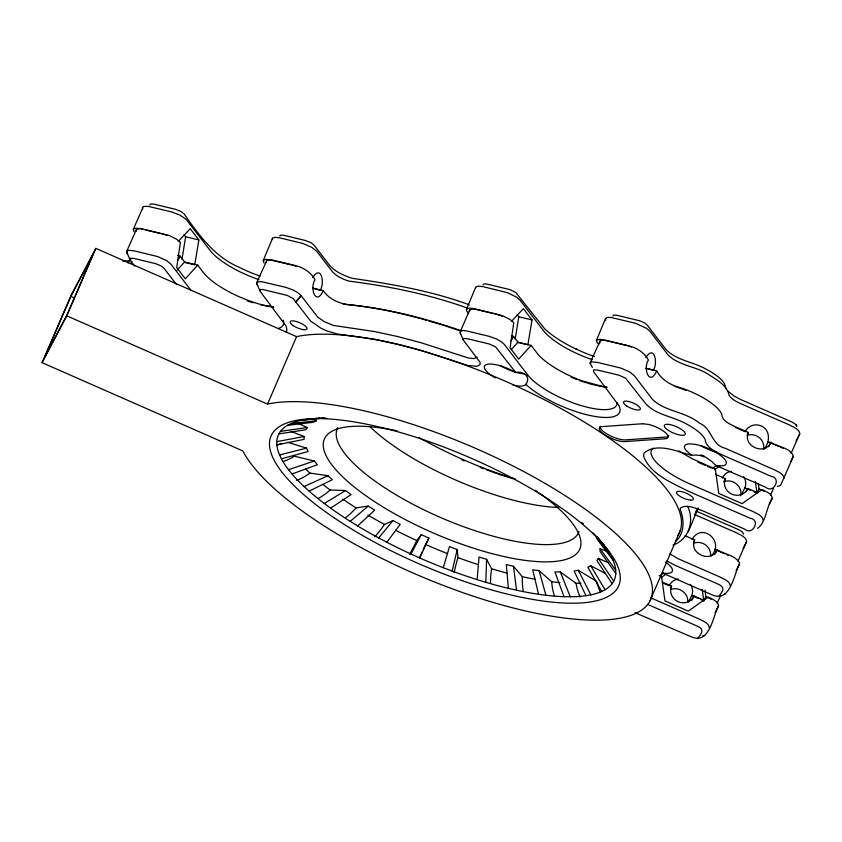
<?xml version="1.0" encoding="UTF-8"?>
<svg xmlns="http://www.w3.org/2000/svg" width="842" height="842" viewBox="0 0 842 842"><rect width="100%" height="100%" fill="white"/><g stroke="black" fill="none" stroke-linecap="round" stroke-linejoin="round"><path stroke-width="1.26" d="M319.676 418.095L301.773 420.221A182.956 56.846 23.3 0 0 291.437 423.368L287.522 425.336A182.956 56.846 23.3 0 0 280.481 431.378L278.86 433.914A182.956 56.846 23.3 0 0 276.786 441.65L276.986 446.007A182.956 56.846 23.3 0 0 279.586 454.964L281.428 458.816A182.956 56.846 23.3 0 0 287.996 468.983L291.995 473.972A182.956 56.846 23.3 0 0 304.078 486.56L309.098 491.128A182.956 56.846 23.3 0 0 324.296 503.495L332.811 509.726A182.956 56.846 23.3 0 0 350.219 521.356L357.661 525.945A182.956 56.846 23.3 0 0 377.279 537.185L386.867 542.269A182.956 56.846 23.3 0 0 410.991 554.036L419.716 557.962A182.956 56.846 23.3 0 0 443.271 567.718L455.112 572.16A182.956 56.846 23.3 0 0 477.13 579.643L485.813 582.296A182.956 56.846 23.3 0 0 506.989 588.011L516.546 590.221A182.956 56.846 23.3 0 0 538.575 594.273L545.9 595.252A182.956 56.846 23.3 0 0 564.024 596.683L572.244 596.746A182.956 56.846 23.3 0 0 585.979 595.694L590.821 594.852A182.956 56.846 23.3 0 0 601.146 591.705L605.072 589.737A182.956 56.846 23.3 0 0 612.113 583.695L613.734 581.159A182.956 56.846 23.3 0 0 615.807 573.423L615.607 569.066A182.956 56.846 23.3 0 0 613.008 560.109L611.166 556.257A182.956 56.846 23.3 0 0 604.598 546.09L600.588 541.101A182.956 56.846 23.3 0 0 593.147 533.018M290.953 431.409L304.078 436.503L304.141 439.335L276.86 444.892M485.813 582.296L486.613 559.33L479.035 557.015L477.13 579.643M149.823 204.88L150.455 203.985L153.444 204.038L175.662 209.353L180.883 211.426L184.135 213.931C198.786 235.023 214.563 256.831 239.002 267.188A55.698 17.303 23.3 0 0 260.104 276.144M279.755 236.076L280.386 235.171L283.375 235.223L305.593 240.549L310.814 242.612L314.066 245.117L329.632 265.398C335.495 271.966 343.936 275.576 352.135 278.323C391.698 284.028 431.388 290.879 469.141 304.772M482.982 284.859L484.139 283.838L487.118 284.122L509.81 289.595L515.809 292.521L544.553 328.643A55.698 17.303 23.3 0 0 572.171 347.157L580.917 351.261A55.698 17.303 23.3 0 0 594.389 356.503M612.913 316.045L613.555 315.15L616.533 315.192L639.741 320.781L644.867 323.118L647.224 325.096L665.38 348.735C674.347 358.881 688.419 361.102 700.26 366.291A33.154 10.304 23.3 0 1 723.004 381.542L724.604 383.889L725.762 388.13M273.755 307.088A50.225 15.598 23.3 0 1 247.927 300.32L239.833 297.037A50.225 15.598 23.3 0 1 203.48 272.629L197.744 265.125L185.314 278.818L176.704 267.567L180.409 242.454L176.778 239.296L169.126 235.434L140.267 228.477L136.393 229.571L126.637 251.463L129.921 259.789L134.72 266.083M312.645 288.027L323.307 290.595C315.887 306.835 309.414 287.996 315.024 279.776C310.919 272.198 303.299 267.472 295.121 265.493L271.945 259.978L266.893 260.336L256.652 282.775L259.936 291.09L285.806 325.707A55.698 17.303 23.3 0 1 286.227 332.358M607.145 387.362A50.225 15.598 23.3 0 1 604.43 386.973L581.317 380.595A50.225 15.598 23.3 0 1 536.87 352.903L531.134 345.399L518.693 359.092L510.094 347.841L513.799 322.728L510.168 319.56L502.516 315.697L473.646 308.751L469.773 309.835L459.953 332.401L463.3 340.052L479.908 362.049L480.224 364.333L477.203 366.312L467.668 365.46L420.368 350.188L397.224 344.073L375.122 339.294L337.547 334.042L327.38 331.085A16.387 5.094 23.3 0 1 321.034 328.222L310.677 321.118L295.847 302.057L301.099 295.637L298.194 292.942L293.1 289.974L285.796 287.364L261.462 281.638L257.757 281.817L256.652 282.775M646.614 368.438L656.686 370.869C649.414 387.194 642.751 368.228 648.414 360.039C644.298 352.461 636.689 347.735 628.511 345.757L605.335 340.242L600.283 340.6L590.042 363.039L592.368 367.459M687.746 601.63C688.419 593.326 679.178 586.548 671.421 589.316M740.644 495.78C742.939 486.918 733.056 478.445 724.594 481.55M182.03 259.199L185.608 236.781L184.04 234.739M515.188 339.168L518.767 316.76L517.198 314.708M178.293 241.412L190.229 228.708L198.87 239.97L194.723 264.83L185.198 262.546M511.452 321.381L523.387 308.677L532.028 319.939L527.881 344.799L517.177 342.231M259.031 279.66A50.004 15.535 23.3 0 1 210.121 250.463L185.998 219.215L180.177 215.215L171.547 211.9L148.097 206.343L143.34 206.49L133.31 229.287L133.994 231.75M272.576 238.212L263.241 260.473L264.062 263.104M592.189 359.629A50.004 15.535 23.3 0 1 543.279 330.432L520.03 300.141L516.725 297.215L507.6 292.721L483.013 286.659L478.519 286.091L475.846 286.912L466.468 309.256L466.573 310.782L468.699 313.719M791.122 453.364L799.774 433.777C799.49 429.073 793.29 427.199 789.849 425.126L740.781 403.697C736.487 401.687 731.898 399.466 729.098 395.487C727.362 385.836 717.763 380.405 710.111 375.511C697.365 366.186 679.462 366.323 668.106 354.977L649.961 331.327L646.656 328.412L635.563 323.296L611.187 317.497L607.293 317.392L605.472 318.697L596.399 340.442L597.22 343.073L599.609 343.652M136.393 229.571L136.488 231.087M266.409 260.873L266.504 262.388M635.026 612.692L690.977 636.689C709.795 645.235 712.858 616.081 718.531 605.83C718.194 600.999 711.911 599.083 708.269 597.02L688.324 611.134L664.969 600.925L661.559 576.591L659.16 575.549M777.313 486.455L780.587 485.371L793.301 456.417C790.87 447.555 777.113 446.965 770.914 442.303C765.262 456.143 742.17 446.186 748.443 432.483L734.371 426.326C729.383 423.715 722.099 420.989 721.794 414.38A38.627 11.998 23.3 0 0 714.942 405.897L710.995 402.792A38.627 11.998 23.3 0 0 678.41 387.131C669.506 384.52 661.223 379.247 656.686 370.869M469.773 309.835L469.752 310.919M599.799 341.136L599.893 342.662M665.58 562.088A22.597 7.02 23.3 0 1 667.296 563.372L669.464 565.256A22.597 7.02 23.3 0 1 662.475 573.002L711.953 594.768C730.467 603.261 733.95 574.16 739.508 563.908L739.644 563.214C735.476 555.11 724.067 554.236 717.131 549.794C711.427 563.74 688.419 553.604 694.661 539.975L685.093 535.701M757.568 528.323C766.367 522.24 766.178 506.789 772.324 498.338C771.935 493.517 765.788 491.581 762.063 489.528L742.107 503.642L718.752 493.433L715.353 469.099L691.892 458.585L678.673 450.965M737.95 561.13L746.601 541.543C746.254 536.849 740.181 534.944 736.676 532.881L694.608 514.515M452.154 571.076L457.217 549.542L449.47 546.595L443.271 567.718M709.322 627.774C709.069 623.059 702.975 621.143 699.418 619.123L650.803 597.862M730.298 585.853C730.014 581.148 723.92 579.222 720.394 577.202L678.336 558.814L669.906 553.889M763.115 520.282C762.841 515.567 756.726 513.673 753.211 511.631L690.366 484.15A50.004 15.535 23.3 0 1 653.424 448.102M784.091 478.361C783.828 473.646 777.745 471.731 774.187 469.71L725.13 448.26C711.069 444.797 712.332 428.483 699.449 423.147C685.651 411.685 665.59 411.77 652.561 399.529L634.489 375.9L630.005 372.153L621.059 368.133L597.473 362.397L592.094 361.86L590.042 363.039M673.053 545.069C688.882 539.659 694.703 520.83 687.64 506.379M711.311 555.846C725.088 541.68 702.049 521.745 692.05 539.512M763.947 449.175C770.114 442.45 770.619 429.746 761.084 425.926C755.337 423.252 747.696 425.799 745.212 431.757L735.834 427.662M743.56 534.207L742.497 532.112L739.076 529.881L695.997 511.041M796.732 426.441L795.732 424.41L792.248 422.126L740.36 399.403L734.424 396.203L727.877 391.151M512.873 385.036A22.597 7.02 23.3 0 0 525.787 384.384A55.698 17.303 23.3 0 0 543.858 397.245L552.099 401.708A55.698 17.303 23.3 0 0 613.892 416.579L617.491 414.98L619.617 412.622L620.186 409.591L619.196 405.981L593.505 371.617L593.515 369.891L597.21 369.975L618.933 375.195L625.553 378.142L645.467 403.402C654.423 413.559 668.506 415.769 680.336 420.979A33.154 10.304 23.3 0 1 693.976 428.441L697.639 431.093A33.154 10.304 23.3 0 1 705.512 441.534C707.838 448.639 716.068 451.67 722.162 454.901L771.209 476.351C781.744 477.888 773.735 494.107 765.746 487.276L715.774 465.426L711.458 461.216L704.291 456.332A50.004 15.535 23.3 0 0 700.849 454.869M688.324 531.807L698.218 507.863M525.787 384.384C531.597 376.953 523.092 370.554 515.788 372.543L515.283 372.248A22.597 7.02 23.3 0 0 486.865 364.407A22.597 7.02 23.3 0 0 495.212 377.879M42.1 362.67L66.792 315.834L267.535 404.097L270.756 403.423A224.067 69.612 23.3 0 1 596.746 517.756A224.067 69.612 23.3 0 1 545.437 615.081A224.067 69.612 23.3 0 1 244.275 453.659L242.833 450.944L42.1 362.67L71.149 295.226L95.841 248.379L296.584 336.642L299.805 335.979A224.067 69.612 23.3 0 1 551.742 403.571A224.067 69.612 23.3 0 1 677.684 535.722M70.823 296.468L44.679 357.176L67.128 314.592L93.273 253.884L70.823 296.468L74.422 298.057M66.792 315.834L95.841 248.379M267.535 404.097L296.584 336.642M649.898 601.072L680.368 530.271M717.216 603.156L720.773 595.094M770.388 495.401L773.44 488.486M419.716 557.962L428.894 538.08L421.274 534.649L416.801 540.543A43.605 3.179 -65.3 0 1 409.622 554.299M688.482 602.104L691.703 595.589A12.262 11.662 26.3 0 0 690.472 584.401M741.655 494.349L744.865 487.834A12.262 11.662 26.3 0 0 743.633 476.646M700.512 599.441L703.817 600.883L705.912 596.652L705.028 590.221M753.685 491.675L756.99 493.128L759.084 488.886L758.379 483.75M743.139 548.563L746.601 541.543M799.774 433.777L796.048 441.155M695.05 513.757L697.65 508.579M670.537 588.169L671.569 586.116L662.749 582.264M693.524 542.227L694.661 539.975M723.731 481.877L725.351 478.624L715.437 474.288M747.086 435.198L748.443 432.483M691.871 600.272L694.04 595.947L703.954 600.283M714.963 554.131L717.131 549.794M746.201 491.707L747.822 488.455L757.737 492.791M768.746 446.639L770.914 442.303M715.09 612.713L718.531 605.83M736.066 570.792L739.508 563.908M769.451 504.074L772.324 498.338M790.428 462.153L793.301 456.417M477.046 357.229L473.667 358.618L468.215 357.945L421.2 342.778L397.487 336.505L374.816 331.611L333.369 325.422L324.296 321.676L317.634 317.045L301.099 295.637L295.847 302.057M424.726 546.226A43.605 1.01 -66.3 0 0 425.526 544.469L428.894 538.08M410.991 554.036L421.274 534.649M607.756 562.488L598.325 558.341L596.915 560.551L612.113 583.695M312.687 277.66C321.507 263.735 324.875 283.849 320.171 290.174L313.792 288.648M645.856 357.639C654.476 343.841 658.128 363.618 653.339 370.154L645.782 368.333M297.963 423.252L307.298 427.536L305.888 429.757L278.86 433.914M126.637 251.463L128.689 250.295L134.057 250.832L157.643 256.557L166.6 260.588L171.084 264.325L191.039 290.427M386.867 542.269L400.203 524.377L393.025 520.577L384.447 524.429A43.605 11.356 -61.6 0 1 374.637 536.859M675.884 541.269C684.872 532.944 684.251 519.777 680.168 509.2L680.441 508.136C687.051 503.705 695.966 508.631 702.712 510.81L744.77 529.208C752.632 536.07 760.989 519.735 750.233 518.272L687.388 490.802C671.295 482.35 650.277 474.383 643.551 456.017L644.119 452.985C657.339 442.124 677 451.649 691.577 455.301C695.787 454.712 700.176 455.101 704.091 456.817M378.637 537.922L393.025 520.577M526.871 375.764L527.618 374.869L504.474 344.599L501.558 341.905L496.464 338.937L489.17 336.326L466.563 330.895L463.332 330.496L460.416 331.18M133.31 229.287L135.751 228.193L139.677 228.55M263.241 260.473L265.683 259.378L268.756 259.568L290.669 264.756M466.468 309.256L468.91 308.161L471.983 308.351L493.896 313.54M596.399 340.442L598.841 339.347L601.925 339.547L627.058 345.578M177.083 270.166L184.64 261.978L197.744 265.125M511.315 349.525L518.03 342.241L531.134 345.399M357.661 525.945L374.701 510.126L368.207 506.105L356.029 507.863A43.605 18.756 -57.7 0 1 345.915 517.483M350.219 521.356L368.207 506.105M130.1 258.315L129.7 259.315M463.489 338.589L463.089 339.589M712.353 468.489L716.574 465.489M660.244 575.496L663.401 573.255M718.952 596.031C724.53 589.705 724.257 586.558 717.426 583.843L675.368 565.456L666.875 560.951M697.976 637.952C703.554 631.668 703.259 628.458 696.45 625.764L647.466 604.346M714.479 469.741L719.731 466.015M661.307 577.507L666.559 573.77M272.619 238.128L275.292 237.307L279.786 237.876L302.394 243.327L311.887 247.401L316.803 251.358L332.358 271.629C336.621 276.46 342.799 279.112 348.788 281.102C389.036 286.196 429.062 294.29 467.363 308.056M330.632 508.168L351.093 494.601L345.567 490.518L330.106 490.012L329.085 489.234A182.956 56.846 23.3 0 1 323.149 484.571M324.296 503.495L345.567 490.518M526.629 375.406L527.618 374.869A50.004 15.535 23.3 0 0 579.896 405.181A50.004 15.535 23.3 0 0 617.091 402.56M605.293 573.349L590.758 565.824L587.853 567.319L601.746 591.442M309.098 491.128L332.295 479.719L327.906 475.73L309.888 473.078A182.956 56.846 23.3 0 1 305.699 469.015M313.077 419L316.35 420.779L313.445 422.263L287.522 425.336M304.078 486.56L327.906 475.73M291.995 473.972L317.36 464.731L314.34 460.995L294.342 456.206A43.605 36.217 -37.5 0 1 283.08 461.532M130.215 258.284L133.804 258.399L155.517 263.63L161.275 265.998L163.99 268.209L176.304 284.301M463.595 338.547L467.194 338.663L489.444 344.031L495.538 346.83L515.788 372.543M288.532 469.689L314.34 460.995M281.428 458.816L308.13 451.501L306.52 448.144L287.88 442.26M279.586 454.964L306.52 448.144M724.751 593.894L725.73 593.673M704.754 635.594L702.67 635.868M703.375 456.522L704.291 456.332M596.631 581.359L578.307 570.297L574.086 571.034L585.979 595.694M276.786 441.65L304.078 436.503M280.481 431.378L307.298 427.536M290.848 423.631L316.35 420.779M306.614 419.379A182.956 56.846 23.3 0 1 320.349 418.327L324.875 418.053M301.773 420.221L323.36 418.053M122.921 261.231L129.352 260.767M576.717 349.293L575.591 348.767M322.349 418.306L326.885 418.358M580.98 583.169A182.956 56.846 23.3 0 1 576.054 583.274L560.351 571.971L554.91 571.897L564.024 596.683M575.328 583.274L576.054 583.274A43.605 33.785 89.7 0 0 580.106 596.999M273.355 306.983L260.82 304.909M559.898 582.601A182.956 56.846 23.3 0 1 551.71 581.759L539.08 570.644L532.691 569.792L538.575 594.273M715.774 465.426L716.268 465.51A22.597 7.02 23.3 0 0 718.447 453.954C709.627 448.47 699.555 443.955 689.009 443.892A22.597 7.02 23.3 0 0 685.862 450.186L691.577 455.301M343.252 304.046L345.294 304.32C371.048 306.772 396.477 311.887 421.379 318.813M508.379 588.347L506.316 564.614L513.452 566.245L522.356 576.728L525.04 577.296A182.956 56.846 23.3 0 0 535.533 579.338M185.608 236.781L198.87 239.97M518.767 316.76L532.028 319.939M140.667 228.75L143.182 229.361M145.687 229.961L160.738 233.571M177.662 255.526L180.177 256.136L184.64 261.978M511.431 335.895L513.567 336.411L518.03 342.241M495.159 313.845L497.127 314.392M291.932 265.062L293.9 265.609M161.99 233.876L163.969 234.413M422.516 319.139L426.241 320.223M428.725 320.949L443.629 325.296M515.472 479.014C482.613 469.173 451.038 455.269 421.011 438.724L418.969 437.493M498.506 474.193L512.957 478.698M675.095 386.415L686.388 390.456M444.776 325.686L459.122 330.548M628.143 345.946L629.111 346.272M498.211 314.761L500.243 315.518M294.984 265.977L295.952 266.304M461.332 330.738C424.768 318.129 386.973 308.477 348.409 304.751C338.821 303.278 328.727 299.047 323.307 290.595M165.053 234.792L167.084 235.55M480.098 467.373L483.782 468.741M486.234 469.647L497.285 473.73M615.807 573.423L600.136 551.584L600.072 548.752L607.229 551.405M630.174 346.704L631.163 347.104M461.89 459.837L464.258 460.848M767.693 441.566L779.039 446.523M697.976 462.216L705.164 465.352M707.564 466.394L711.164 467.963M759.084 488.886L762.442 490.528M744.865 487.834L750.38 490.233M714.521 549.331L724.73 553.783M705.912 596.652L709.269 598.283M663.707 583.369L669.222 585.779A12.262 11.662 26.3 0 1 678.168 579.033M691.703 595.589L698.313 598.483M501.232 315.918L502.253 316.403M780.176 447.018L781.26 447.523M727.004 554.783L728.088 555.288M782.176 447.955L783.176 448.502M763.326 491.002L764.22 491.56M710.153 598.767L711.048 599.315M597.536 537.154L604.061 545.384M611.166 556.257L596.083 536.596L597.683 539.954L613.008 560.109M295.889 301.962L292.932 298.436L287.133 295.395L262.893 289.511L260.61 289.459L259.715 290.627M600.072 548.752L615.734 570.181M598.325 558.341L613.734 581.159M460.195 333.179L460.753 334.074M256.831 284.217L257.389 285.112M126.805 252.905L127.363 253.8M590.758 565.824L605.072 589.737M796.185 424.873L796.774 425.863M486.613 559.33L491.623 568.803A43.605 14.924 -73.5 0 0 490.497 582.464M578.307 570.297L590.821 594.852M560.351 571.971L570.244 596.768M605.787 320.107L605.472 318.697M272.387 239.496L272.313 238.718M142.687 208.953L142.382 207.532M475.614 288.28L475.541 287.501M539.08 570.644L545.9 595.252M755.39 481.582L756.99 493.128M702.217 589.337L703.817 600.883M513.452 566.245L516.546 590.221M457.217 549.542L457.964 557.593A43.605 6.915 -69.7 0 0 454.154 572.739M581.727 522.408A182.956 56.846 23.3 0 1 583.485 523.945M507.442 573.181A182.956 56.846 23.3 0 1 491.623 568.803M478.561 564.75A182.956 56.846 23.3 0 1 457.964 557.593M447.607 553.647A182.956 56.846 23.3 0 1 425.526 544.469M416.801 540.543A182.956 56.846 23.3 0 1 395.456 530.207M384.447 524.429A182.956 56.846 23.3 0 1 367.838 515.062M356.029 507.863A182.956 56.846 23.3 0 1 342.926 499.232M558.793 507.463A131.352 40.805 23.3 0 1 370.091 426.778M330.106 490.012A43.605 25.744 -52.9 0 1 318.276 498.443M523.261 590.916A43.605 22.029 -77.7 0 1 522.356 576.728M554.562 596.283A43.605 28.586 -83.2 0 1 551.71 581.759M309.888 473.078A43.605 31.47 -46.8 0 1 296.71 480.382M424.336 547.089A43.605 1.01 -66.3 0 1 423.189 549.626M422.074 552.047A43.605 1.01 -66.3 0 1 420.011 556.52M600.472 592.21A43.605 37.901 78.3 0 1 596.873 582.38M281.628 443.345A43.605 39.395 -23.2 0 1 276.702 445.197M539.364 493.096A139.077 43.205 23.3 0 1 534.902 561.425A139.077 43.205 23.3 0 1 343.515 477.646A139.077 43.205 23.3 0 1 397.277 430.893M535.323 490.255A139.077 43.205 23.3 0 1 537.364 491.675M578.959 531.439A131.352 40.805 23.3 0 1 441.987 518.125A131.352 40.805 23.3 0 1 337.705 427.704M180.177 256.136A12.262 5.652 -76.5 0 1 177.483 260.588M513.567 336.4A12.262 5.641 -76.5 0 1 510.873 340.852M747.822 488.455A12.262 11.662 26.6 0 1 731.982 494.243A12.262 11.662 26.6 0 1 725.351 478.624M694.04 595.947A12.262 11.662 26.6 0 1 678.189 601.735A12.262 11.662 26.6 0 1 671.569 586.116M130.994 263.146A38.627 11.998 23.3 0 1 131.878 261.378M283.259 320.181A50.004 15.535 23.3 0 1 278.049 328.569M524.313 373.901A22.597 7.02 23.3 0 1 500.443 365.733M717.079 452.417A22.597 7.02 23.3 0 1 700.555 445.544M668.737 435.735A15.451 4.799 23.3 0 1 665.759 437.061L625.522 439.892A15.451 4.799 23.3 0 1 608.598 434.925A15.451 4.799 23.3 0 1 600.188 426.189M606.535 387.015A50.225 15.598 23.3 0 1 587.337 383.089M586.2 382.742A50.225 15.598 23.3 0 1 579.296 380.416M576.991 379.553A50.225 15.598 23.3 0 1 571.192 377.205M128.079 262.936A38.627 11.998 23.3 0 1 130.794 259.82M253.042 302.773A50.225 15.598 23.3 0 1 247.295 300.868M722.394 478.014A12.262 11.662 26.3 0 1 731.34 471.278M747.412 435.23A12.262 11.662 26.3 0 1 759.642 437.903A12.262 11.662 26.3 0 1 763.483 449.512M694.24 542.995A12.262 11.662 26.3 0 1 710.595 555.362M642.657 423.747L602.419 426.578A15.451 4.799 23.3 0 0 604.661 434.725L606.745 436.019A15.451 4.799 23.3 0 0 624.785 441.597L665.022 438.777A15.451 4.799 23.3 0 0 662.78 430.63L660.707 429.336A15.451 4.799 23.3 0 0 648.624 424.442L642.657 423.747M690.514 500.159L686.588 499.359A9.125 2.831 23.3 0 1 676.568 492.065A9.125 2.831 23.3 0 1 688.977 494.591L690.208 495.349A9.125 2.831 23.3 0 1 690.514 500.159M676.221 426.578L674.537 425.905A11.325 3.515 23.3 0 0 665.254 427.736A11.325 3.515 23.3 0 0 682.588 435.314A11.325 3.515 23.3 0 0 678.136 427.473L676.221 426.578M334.411 517.998A189.292 58.814 23.3 0 0 618.081 587.084A189.292 58.814 23.3 0 0 382.047 427.641A189.292 58.814 23.3 0 0 334.411 517.998M293.269 325.665A9.125 2.831 23.3 0 0 306.909 328.948A9.125 2.831 23.3 0 0 295.468 321.276A9.125 2.831 23.3 0 0 293.269 325.665M626.659 405.939A9.125 2.831 23.3 0 0 640.299 409.223A9.125 2.831 23.3 0 0 628.858 401.539A9.125 2.831 23.3 0 0 626.659 405.939"/></g></svg>
